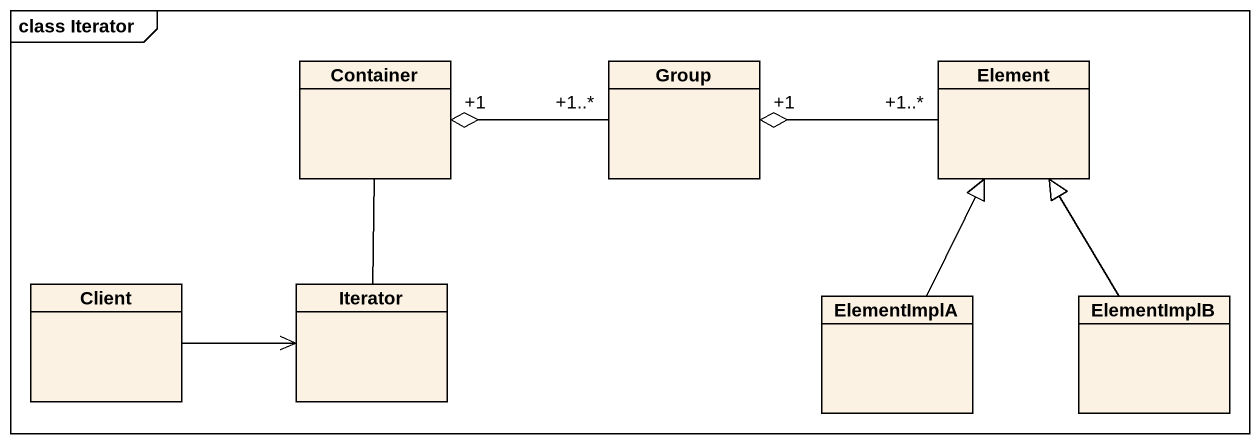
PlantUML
@startuml
mainframe class Iterator
hide circle
hide empty members
class Container
class "Group" as Group_
class Element
class Client
class Iterator
class ElementImplA
class ElementImplB
Group_ "+1..*" -left-o "+1" Container
Element "+1..*" -left-o "+1" Group_
Client -right-> Iterator
Iterator -up- Container
ElementImplA -up-|> Element
ElementImplB -up-|> Element
@enduml
